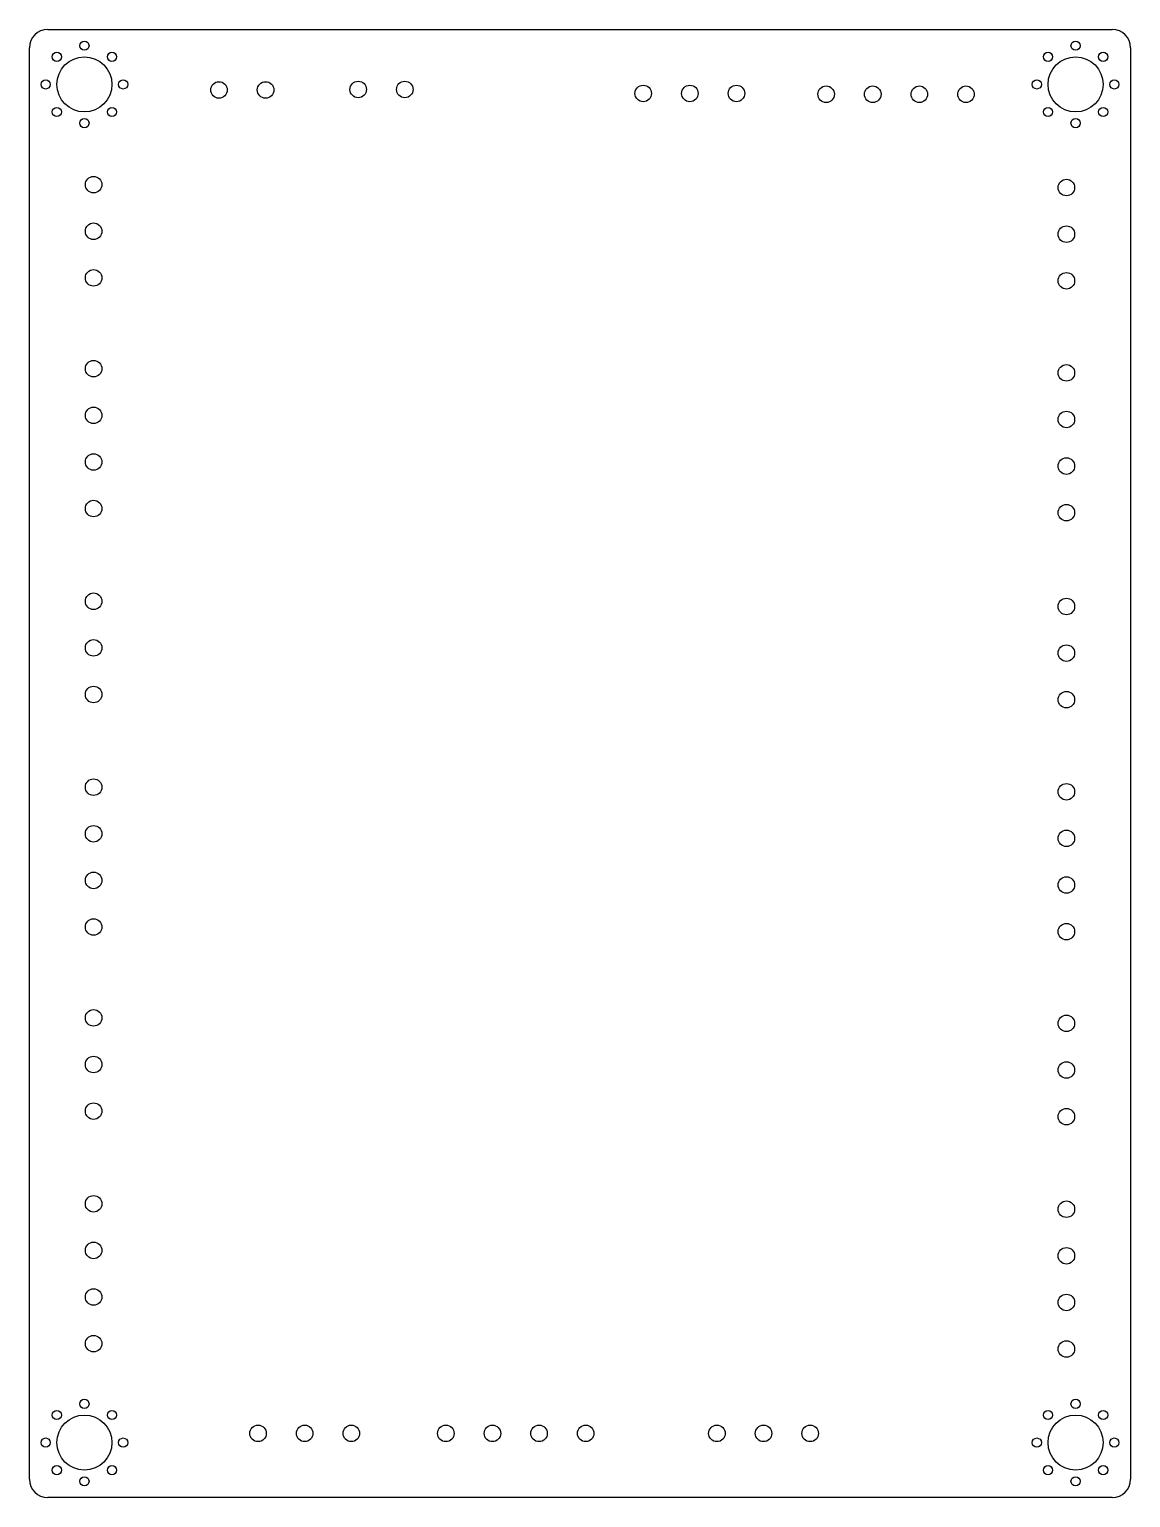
# Model space of a CAD drawing. Header units: millimetres. Extents: x -30 to 30, y -40 to 40.
import ezdxf

# ---------------------------------------------------------------- set-up
doc = ezdxf.new("R2010")
doc.units = ezdxf.units.MM

msp = doc.modelspace()

# ---------------------------------------------------------------- linework, layer by layer
at = {"color": 7, "linetype": 'Continuous', "lineweight": 25}
for p, q in [((-29, 40), (29, 40)), ((-30, -39), (-30, 39)), ((30, 39), (30, -39)), ((29, -40), (-29, -40))]:
    msp.add_line(p, q, dxfattribs=at)
for centre, radius in [((-27, 39.108), 0.25), ((27, 39.108), 0.25), ((-28.502, 38.502), 0.25), ((-27, 37), 1.5), ((-25.498, 38.502), 0.25), ((25.498, 38.502), 0.25), ((27, 37), 1.5), ((28.502, 38.502), 0.25), ((-29.108, 37), 0.25), ((-24.892, 37), 0.25), ((-19.67, 36.7), 0.45), ((-17.13, 36.7), 0.45), ((-12.085, 36.725), 0.45), ((-9.545, 36.725), 0.45), ((3.445, 36.509), 0.45), ((5.985, 36.509), 0.45), ((8.525, 36.509), 0.45), ((13.41, 36.465), 0.45), ((15.95, 36.465), 0.45), ((18.49, 36.465), 0.45), ((21.03, 36.465), 0.45), ((24.892, 37), 0.25), ((29.108, 37), 0.25), ((-28.502, 35.498), 0.25), ((-25.498, 35.498), 0.25), ((25.498, 35.498), 0.25), ((28.502, 35.498), 0.25), ((-27, 34.892), 0.25), ((27, 34.892), 0.25), ((-26.5, 31.54), 0.45), ((26.5, 31.381), 0.45), ((-26.5, 29), 0.45), ((26.5, 28.841), 0.45), ((-26.5, 26.46), 0.45), ((26.5, 26.301), 0.45), ((-26.5, 21.51), 0.45), ((26.5, 21.285), 0.45), ((-26.5, 18.97), 0.45), ((26.5, 18.745), 0.45), ((-26.5, 16.43), 0.45), ((26.5, 16.205), 0.45), ((-26.5, 13.89), 0.45), ((26.5, 13.665), 0.45), ((-26.5, 8.84), 0.45), ((26.5, 8.555), 0.45), ((-26.5, 6.3), 0.45), ((26.5, 6.015), 0.45), ((-26.5, 3.76), 0.45), ((26.5, 3.475), 0.45), ((-26.5, -1.29), 0.45), ((26.5, -1.54), 0.45), ((-26.5, -3.83), 0.45), ((26.5, -4.08), 0.45), ((-26.5, -6.37), 0.45), ((26.5, -6.62), 0.45), ((-26.5, -8.91), 0.45), ((26.5, -9.16), 0.45), ((-26.5, -13.86), 0.45), ((26.5, -14.16), 0.45), ((-26.5, -16.4), 0.45), ((26.5, -16.7), 0.45), ((-26.5, -18.94), 0.45), ((26.5, -19.24), 0.45), ((-26.5, -23.99), 0.45), ((26.5, -24.284), 0.45), ((-26.5, -26.53), 0.45), ((26.5, -26.824), 0.45), ((-26.5, -29.07), 0.45), ((26.5, -29.364), 0.45), ((-26.5, -31.61), 0.45), ((26.5, -31.904), 0.45), ((-27, -34.892), 0.25), ((27, -34.892), 0.25), ((-28.502, -35.498), 0.25), ((-27, -37), 1.5), ((-25.498, -35.498), 0.25), ((25.498, -35.498), 0.25), ((27, -37), 1.5), ((28.502, -35.498), 0.25), ((-29.108, -37), 0.25), ((-24.892, -37), 0.25), ((-17.54, -36.5), 0.45), ((-15, -36.5), 0.45), ((-12.46, -36.5), 0.45), ((-7.31, -36.5), 0.45), ((-4.77, -36.5), 0.45), ((-2.23, -36.5), 0.45), ((0.31, -36.5), 0.45), ((7.46, -36.5), 0.45), ((10, -36.5), 0.45), ((12.54, -36.5), 0.45), ((24.892, -37), 0.25), ((29.108, -37), 0.25), ((-28.502, -38.502), 0.25), ((-25.498, -38.502), 0.25), ((25.498, -38.502), 0.25), ((28.502, -38.502), 0.25), ((-27, -39.108), 0.25), ((27, -39.108), 0.25)]:
    msp.add_circle(centre, radius, dxfattribs=at)
for centre, start, end in [((-29, 39), 90.02075, 179.97925), ((29, 39), 0.02075, 89.97925), ((-29, -39), 180.02075, 269.97925), ((29, -39), 270.02075, 359.97925)]:
    msp.add_arc(centre, 1, start, end, dxfattribs=at)

doc.saveas('drawing.dxf')
